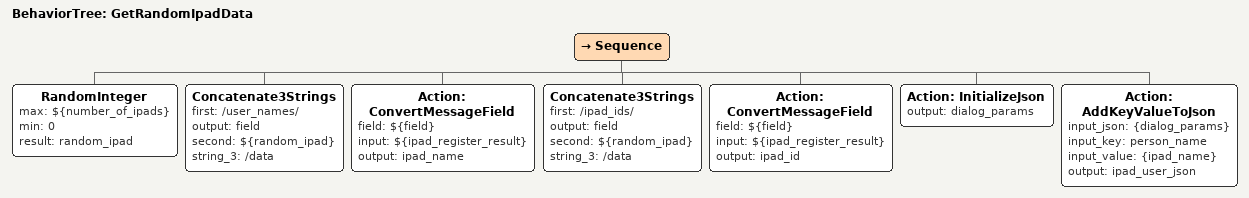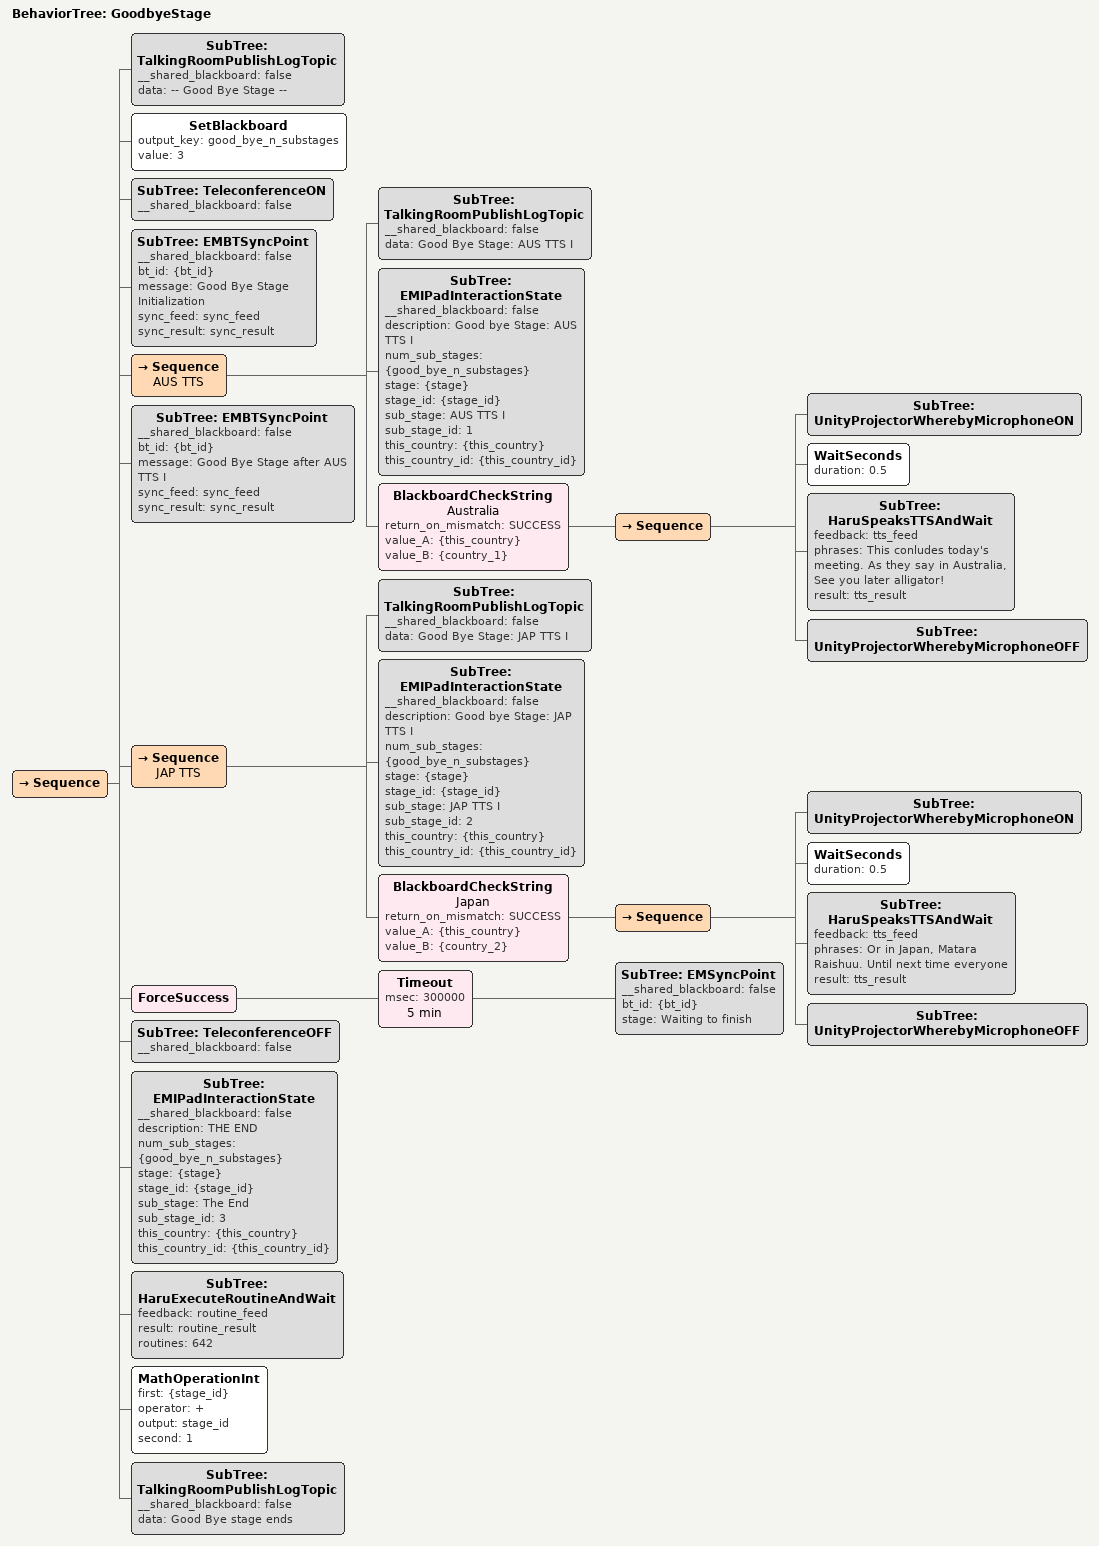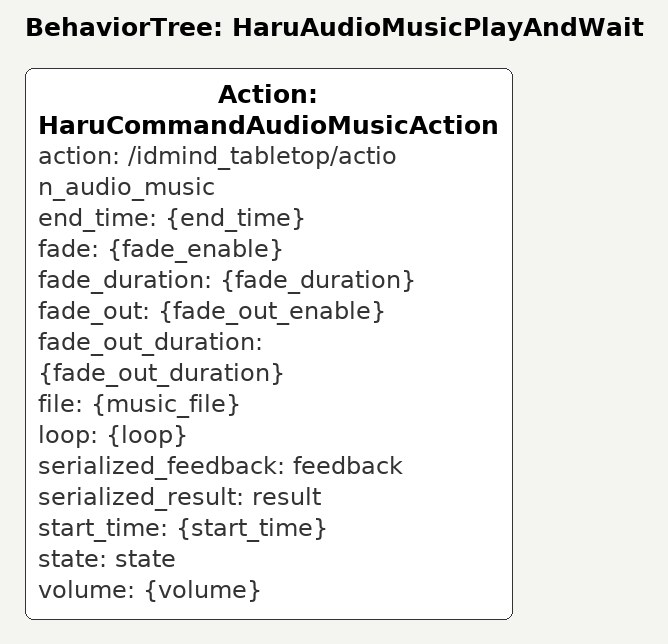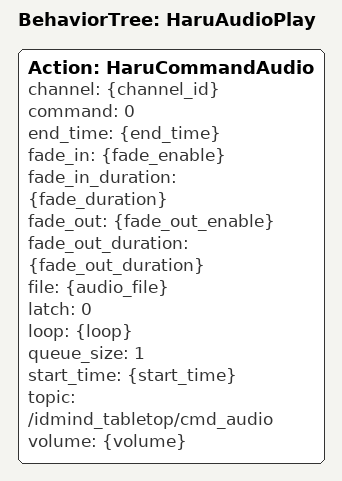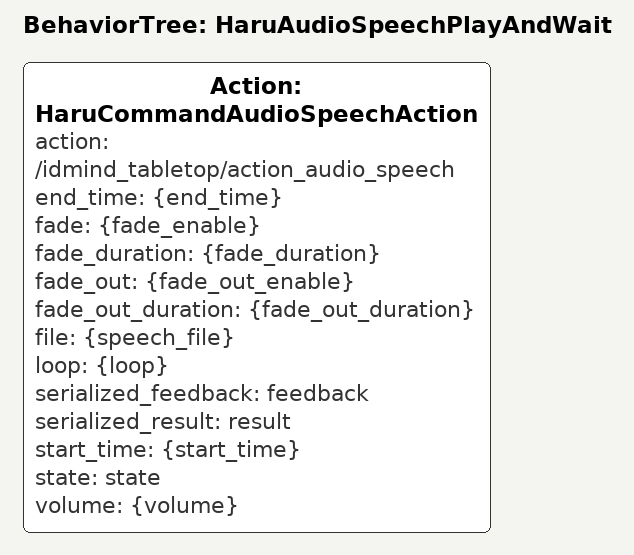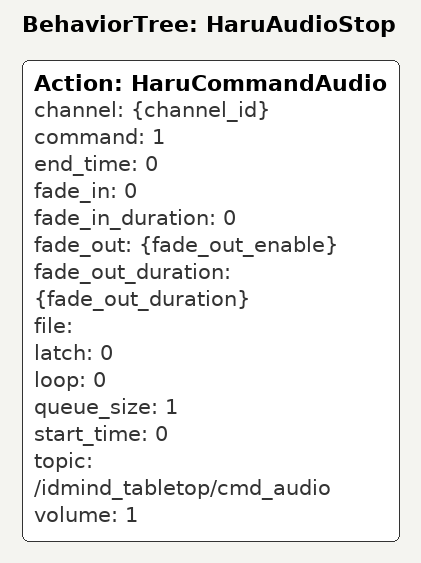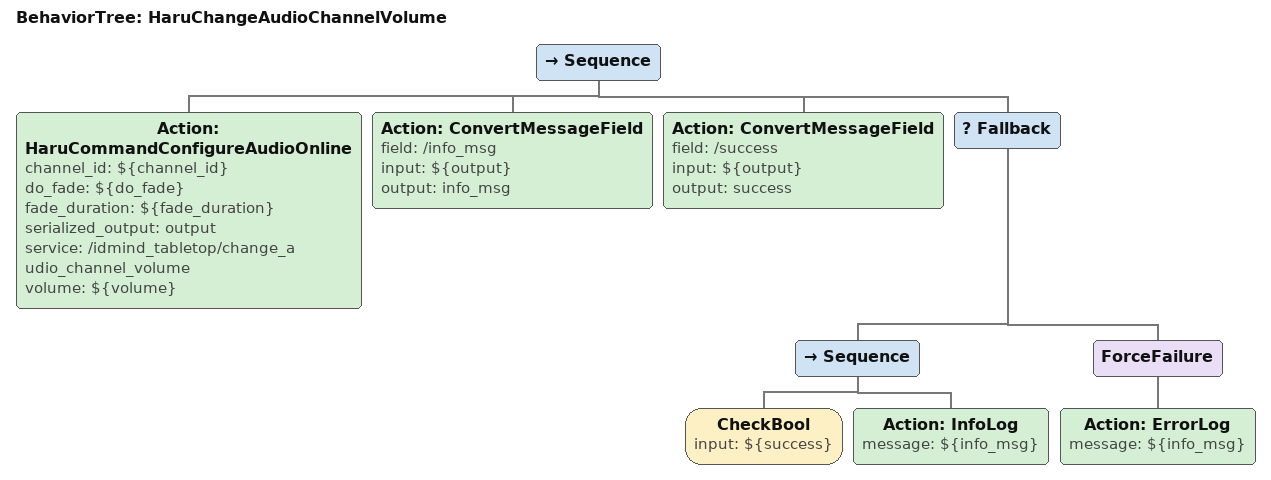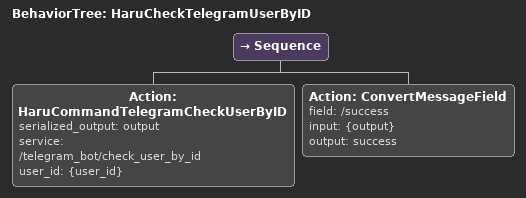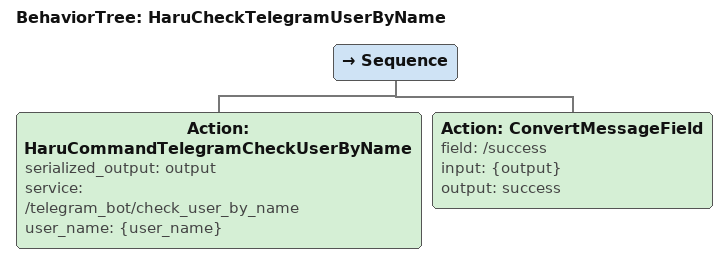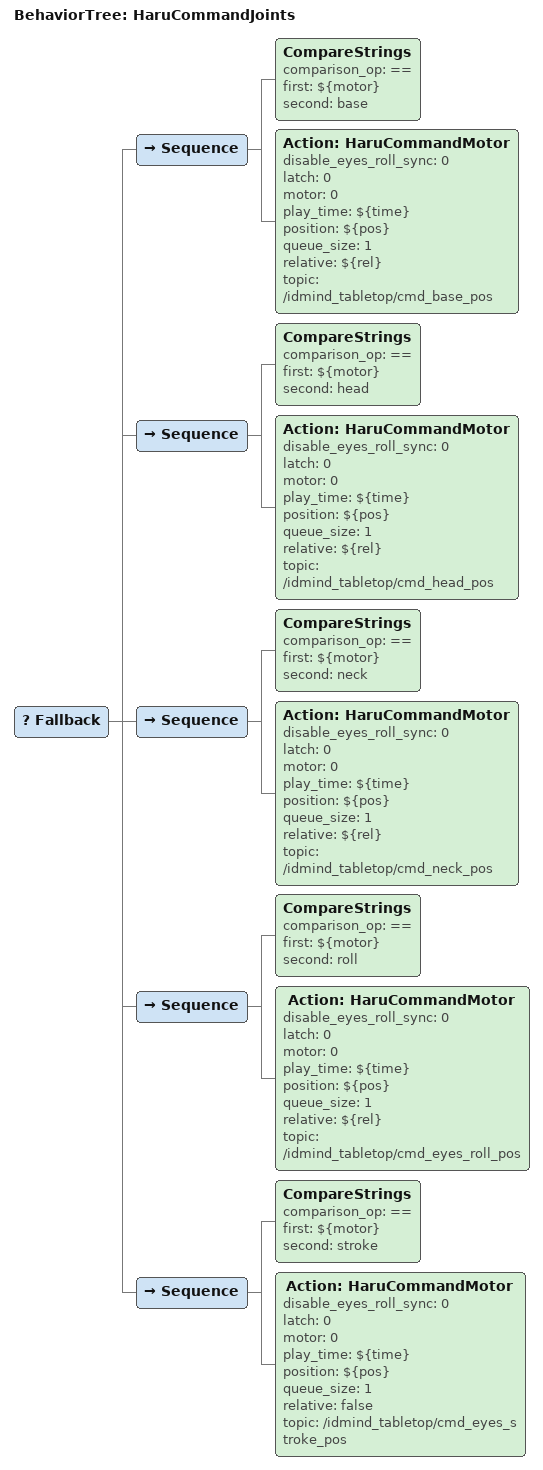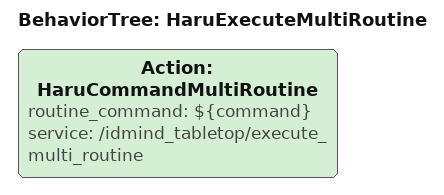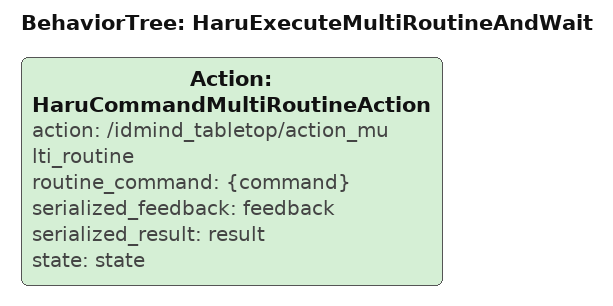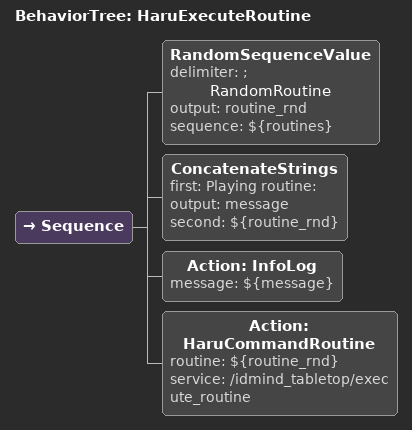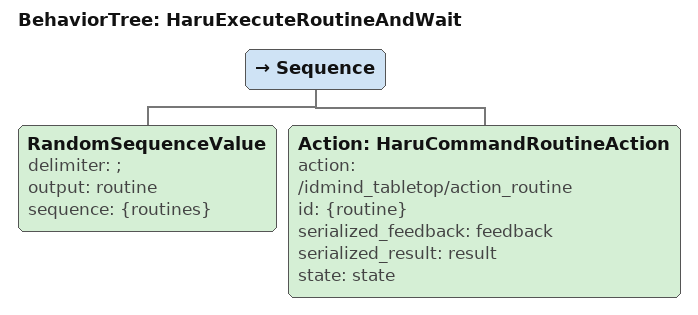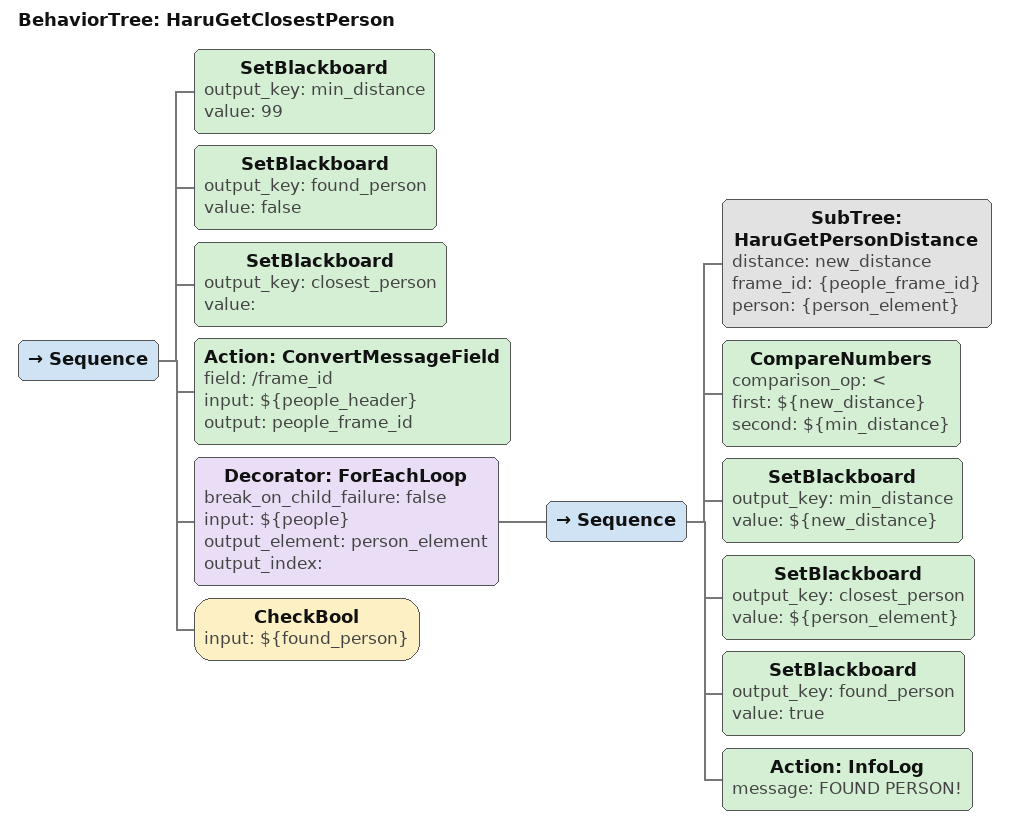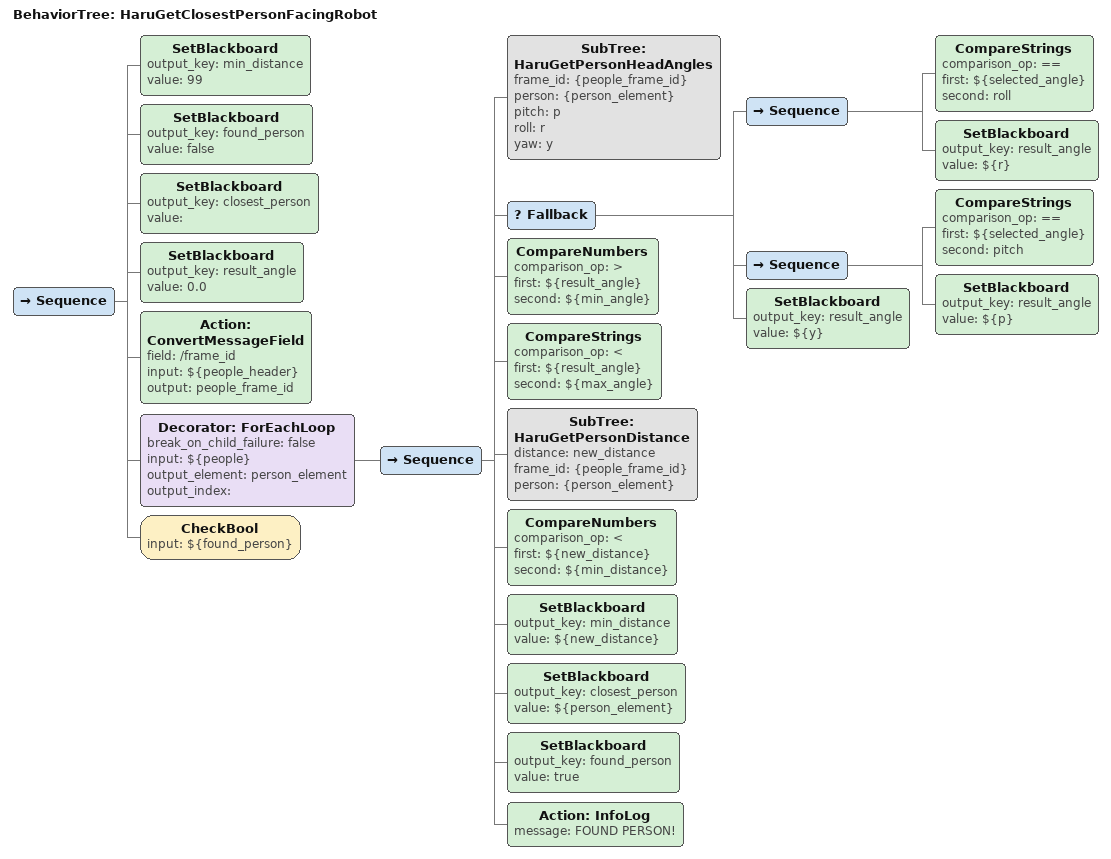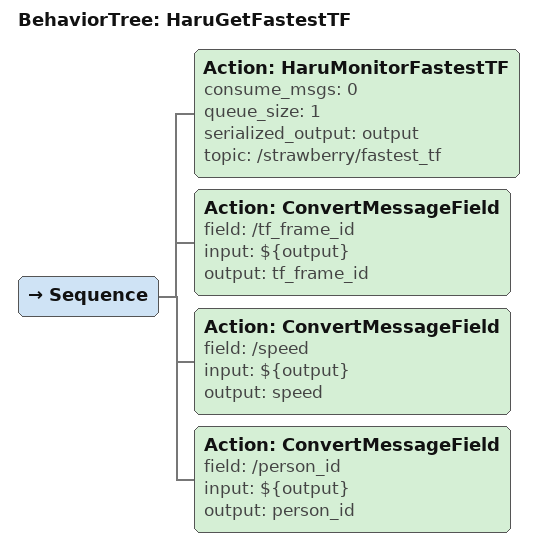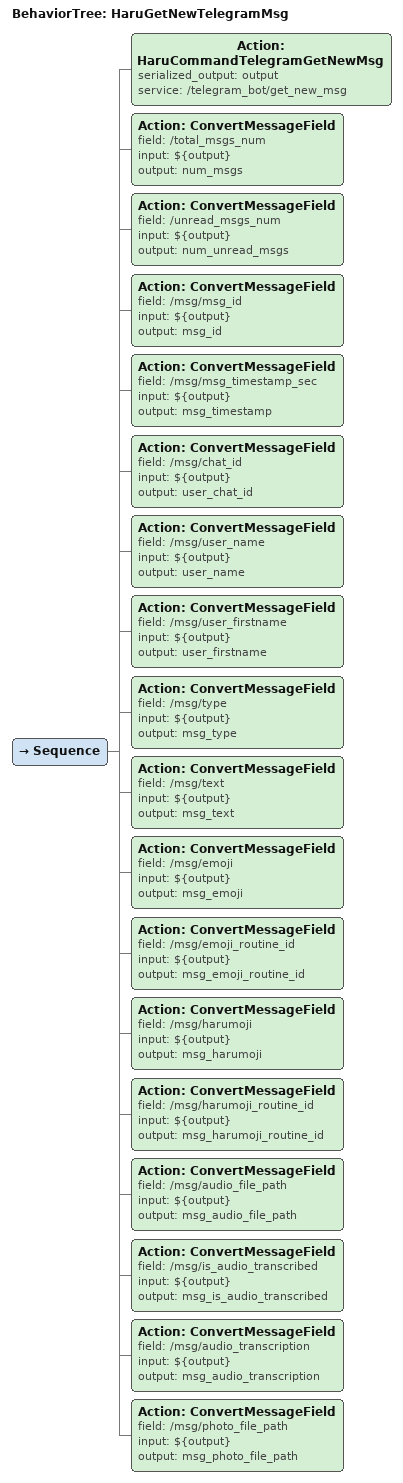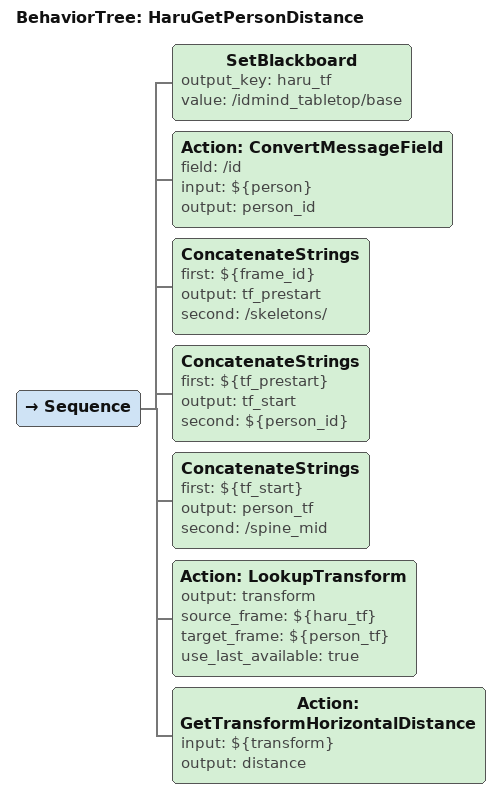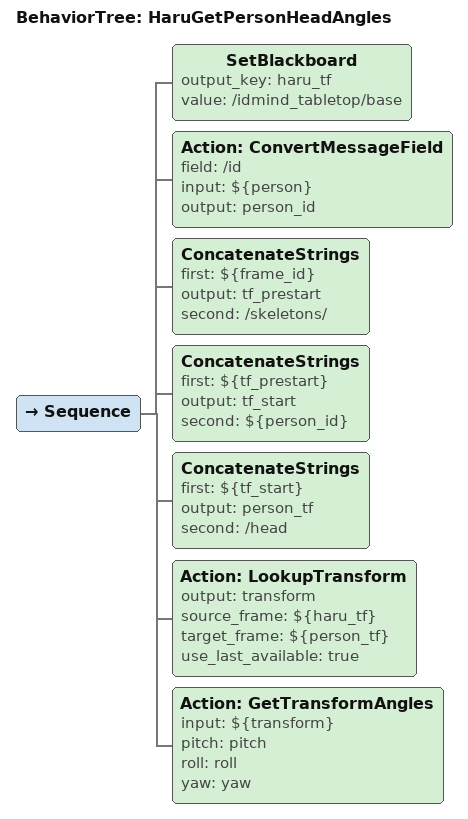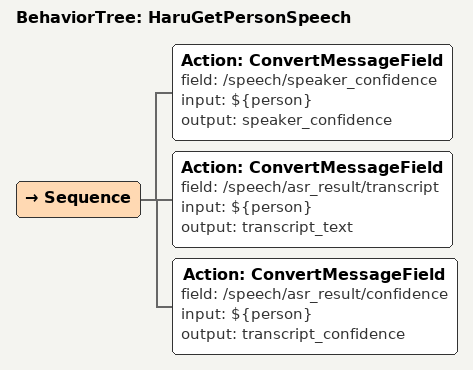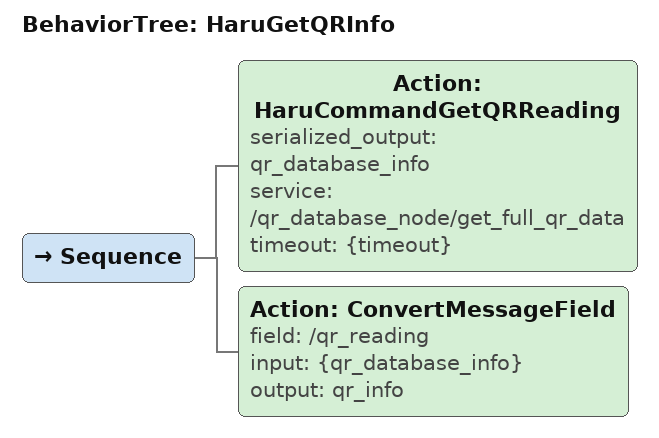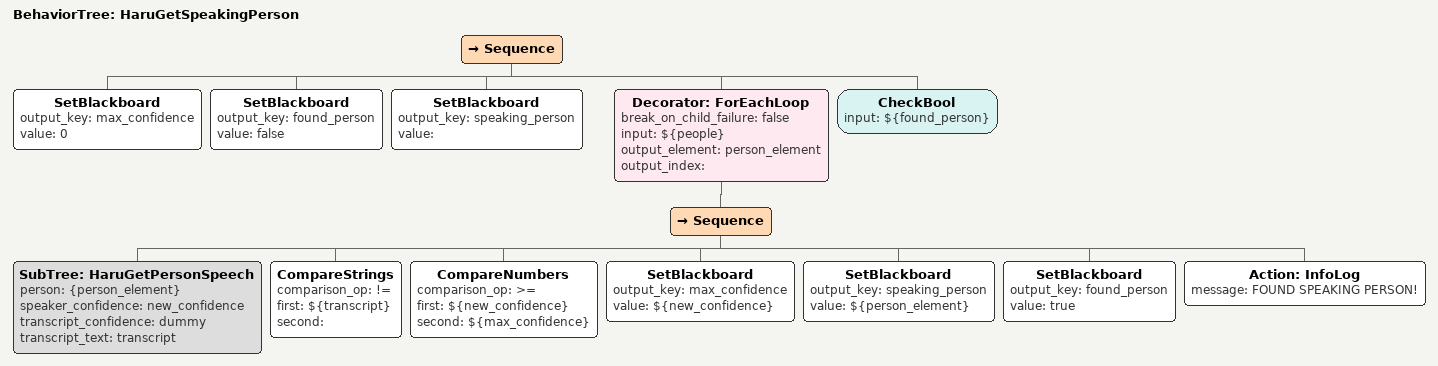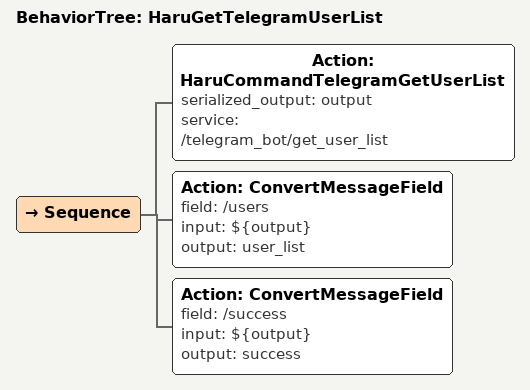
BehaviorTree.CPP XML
<BehaviorTree ID="GetRandomIpadData">
    <Sequence>
        <RandomInteger max="${number_of_ipads}" min="0" result="random_ipad"/>
        <Concatenate3Strings first="/user_names/" output="field" second="${random_ipad}" string_3="/data"/>
        <Action ID="ConvertMessageField" field="${field}" input="${ipad_register_result}" output="ipad_name"/>
        <Concatenate3Strings first="/ipad_ids/" output="field" second="${random_ipad}" string_3="/data"/>
        <Action ID="ConvertMessageField" field="${field}" input="${ipad_register_result}" output="ipad_id"/>
        <Action ID="InitializeJson" output="dialog_params"/>
        <Action ID="AddKeyValueToJson" input_json="{dialog_params}" input_key="person_name" input_value="{ipad_name}" output="ipad_user_json"/>
    </Sequence>
</BehaviorTree>

<BehaviorTree ID="GoodbyeStage">
    <Sequence>
        <SubTree ID="TalkingRoomPublishLogTopic" __shared_blackboard="false" data="-- Good Bye Stage --"/>
        <SetBlackboard output_key="good_bye_n_substages" value="3"/>
        <SubTree ID="TeleconferenceON" __shared_blackboard="false"/>
        <SubTree ID="EMBTSyncPoint" __shared_blackboard="false" bt_id="{bt_id}" message="Good Bye Stage Initialization" sync_feed="sync_feed" sync_result="sync_result"/>
        <Sequence name="AUS TTS">
            <SubTree ID="TalkingRoomPublishLogTopic" __shared_blackboard="false" data="Good Bye Stage: AUS TTS I"/>
            <SubTree ID="EMIPadInteractionState" __shared_blackboard="false" description="Good bye Stage: AUS TTS I" num_sub_stages="{good_bye_n_substages}" stage="{stage}" stage_id="{stage_id}" sub_stage="AUS TTS I" sub_stage_id="1" this_country="{this_country}" this_country_id="{this_country_id}"/>
            <BlackboardCheckString name="Australia" return_on_mismatch="SUCCESS" value_A="{this_country}" value_B="{country_1}">
                <Sequence>
                    <SubTree ID="UnityProjectorWherebyMicrophoneON"/>
                    <WaitSeconds duration="0.5"/>
                    <SubTree ID="HaruSpeaksTTSAndWait" feedback="tts_feed" phrases="This conludes today's meeting. As they say in Australia, See you later alligator!" result="tts_result"/>
                    <SubTree ID="UnityProjectorWherebyMicrophoneOFF"/>
                </Sequence>
            </BlackboardCheckString>
        </Sequence>
        <SubTree ID="EMBTSyncPoint" __shared_blackboard="false" bt_id="{bt_id}" message="Good Bye Stage after AUS TTS I" sync_feed="sync_feed" sync_result="sync_result"/>
        <Sequence name="JAP TTS">
            <SubTree ID="TalkingRoomPublishLogTopic" __shared_blackboard="false" data="Good Bye Stage: JAP TTS I"/>
            <SubTree ID="EMIPadInteractionState" __shared_blackboard="false" description="Good bye Stage: JAP TTS I" num_sub_stages="{good_bye_n_substages}" stage="{stage}" stage_id="{stage_id}" sub_stage="JAP TTS I" sub_stage_id="2" this_country="{this_country}" this_country_id="{this_country_id}"/>
            <BlackboardCheckString name="Japan" return_on_mismatch="SUCCESS" value_A="{this_country}" value_B="{country_2}">
                <Sequence>
                    <SubTree ID="UnityProjectorWherebyMicrophoneON"/>
                    <WaitSeconds duration="0.5"/>
                    <SubTree ID="HaruSpeaksTTSAndWait" feedback="tts_feed" phrases="Or in Japan, Matara Raishuu. Until next time everyone" result="tts_result"/>
                    <SubTree ID="UnityProjectorWherebyMicrophoneOFF"/>
                </Sequence>
            </BlackboardCheckString>
        </Sequence>
        <ForceSuccess>
            <Timeout msec="300000" name="5 min">
                <SubTree ID="EMSyncPoint" __shared_blackboard="false" bt_id="{bt_id}" stage="Waiting to finish"/>
            </Timeout>
        </ForceSuccess>
        <SubTree ID="TeleconferenceOFF" __shared_blackboard="false"/>
        <SubTree ID="EMIPadInteractionState" __shared_blackboard="false" description="THE END" num_sub_stages="{good_bye_n_substages}" stage="{stage}" stage_id="{stage_id}" sub_stage="The End" sub_stage_id="3" this_country="{this_country}" this_country_id="{this_country_id}"/>
        <SubTree ID="HaruExecuteRoutineAndWait" feedback="routine_feed" result="routine_result" routines="642"/>
        <MathOperationInt first="{stage_id}" operator="+" output="stage_id" second="1"/>
        <SubTree ID="TalkingRoomPublishLogTopic" __shared_blackboard="false" data="Good Bye stage ends"/>
    </Sequence>
</BehaviorTree>

<BehaviorTree ID="HaruAudioMusicPlayAndWait">
    <Action ID="HaruCommandAudioMusicAction" action="/idmind_tabletop/action_audio_music" end_time="{end_time}" fade="{fade_enable}" fade_duration="{fade_duration}" fade_out="{fade_out_enable}" fade_out_duration="{fade_out_duration}" file="{music_file}" loop="{loop}" serialized_feedback="feedback" serialized_result="result" start_time="{start_time}" state="state" volume="{volume}"/>
</BehaviorTree>

<BehaviorTree ID="HaruAudioPlay">
    <Action ID="HaruCommandAudio" channel="{channel_id}" command="0" end_time="{end_time}" fade_in="{fade_enable}" fade_in_duration="{fade_duration}" fade_out="{fade_out_enable}" fade_out_duration="{fade_out_duration}" file="{audio_file}" latch="0" loop="{loop}" queue_size="1" start_time="{start_time}" topic="/idmind_tabletop/cmd_audio" volume="{volume}"/>
</BehaviorTree>

<BehaviorTree ID="HaruAudioSpeechPlayAndWait">
    <Action ID="HaruCommandAudioSpeechAction" action="/idmind_tabletop/action_audio_speech" end_time="{end_time}" fade="{fade_enable}" fade_duration="{fade_duration}" fade_out="{fade_out_enable}" fade_out_duration="{fade_out_duration}" file="{speech_file}" loop="{loop}" serialized_feedback="feedback" serialized_result="result" start_time="{start_time}" state="state" volume="{volume}"/>
</BehaviorTree>

<BehaviorTree ID="HaruAudioStop">
    <Action ID="HaruCommandAudio" channel="{channel_id}" command="1" end_time="0" fade_in="0" fade_in_duration="0" fade_out="{fade_out_enable}" fade_out_duration="{fade_out_duration}" file="" latch="0" loop="0" queue_size="1" start_time="0" topic="/idmind_tabletop/cmd_audio" volume="1"/>
</BehaviorTree>

<BehaviorTree ID="HaruChangeAudioChannelVolume">
    <Sequence>
        <Action ID="HaruCommandConfigureAudioOnline" channel_id="${channel_id}" do_fade="${do_fade}" fade_duration="${fade_duration}" serialized_output="output" service="/idmind_tabletop/change_audio_channel_volume" volume="${volume}"/>
        <Action ID="ConvertMessageField" field="/info_msg" input="${output}" output="info_msg"/>
        <Action ID="ConvertMessageField" field="/success" input="${output}" output="success"/>
        <Fallback>
            <Sequence>
                <CheckBool input="${success}"/>
                <Action ID="InfoLog" message="${info_msg}"/>
            </Sequence>
            <ForceFailure>
                <Action ID="ErrorLog" message="${info_msg}"/>
            </ForceFailure>
        </Fallback>
    </Sequence>
</BehaviorTree>

<BehaviorTree ID="HaruCheckTelegramUserByID">
    <Sequence>
        <Action ID="HaruCommandTelegramCheckUserByID" serialized_output="output" service="/telegram_bot/check_user_by_id" user_id="{user_id}"/>
        <Action ID="ConvertMessageField" field="/success" input="{output}" output="success"/>
    </Sequence>
</BehaviorTree>

<BehaviorTree ID="HaruCheckTelegramUserByName">
    <Sequence>
        <Action ID="HaruCommandTelegramCheckUserByName" serialized_output="output" service="/telegram_bot/check_user_by_name" user_name="{user_name}"/>
        <Action ID="ConvertMessageField" field="/success" input="{output}" output="success"/>
    </Sequence>
</BehaviorTree>

<BehaviorTree ID="HaruCommandJoints">
    <Fallback>
        <Sequence>
            <CompareStrings comparison_op="==" first="${motor}" second="base"/>
            <Action ID="HaruCommandMotor" disable_eyes_roll_sync="0" latch="0" motor="0" play_time="${time}" position="${pos}" queue_size="1" relative="${rel}" topic="/idmind_tabletop/cmd_base_pos"/>
        </Sequence>
        <Sequence>
            <CompareStrings comparison_op="==" first="${motor}" second="head"/>
            <Action ID="HaruCommandMotor" disable_eyes_roll_sync="0" latch="0" motor="0" play_time="${time}" position="${pos}" queue_size="1" relative="${rel}" topic="/idmind_tabletop/cmd_head_pos"/>
        </Sequence>
        <Sequence>
            <CompareStrings comparison_op="==" first="${motor}" second="neck"/>
            <Action ID="HaruCommandMotor" disable_eyes_roll_sync="0" latch="0" motor="0" play_time="${time}" position="${pos}" queue_size="1" relative="${rel}" topic="/idmind_tabletop/cmd_neck_pos"/>
        </Sequence>
        <Sequence>
            <CompareStrings comparison_op="==" first="${motor}" second="roll"/>
            <Action ID="HaruCommandMotor" disable_eyes_roll_sync="0" latch="0" motor="0" play_time="${time}" position="${pos}" queue_size="1" relative="${rel}" topic="/idmind_tabletop/cmd_eyes_roll_pos"/>
        </Sequence>
        <Sequence>
            <CompareStrings comparison_op="==" first="${motor}" second="stroke"/>
            <Action ID="HaruCommandMotor" disable_eyes_roll_sync="0" latch="0" motor="0" play_time="${time}" position="${pos}" queue_size="1" relative="false" topic="/idmind_tabletop/cmd_eyes_stroke_pos"/>
        </Sequence>
    </Fallback>
</BehaviorTree>

<BehaviorTree ID="HaruExecuteMultiRoutine">
    <Action ID="HaruCommandMultiRoutine" routine_command="${command}" service="/idmind_tabletop/execute_multi_routine"/>
</BehaviorTree>

<BehaviorTree ID="HaruExecuteMultiRoutineAndWait">
    <Action ID="HaruCommandMultiRoutineAction" action="/idmind_tabletop/action_multi_routine" routine_command="{command}" serialized_feedback="feedback" serialized_result="result" state="state"/>
</BehaviorTree>

<BehaviorTree ID="HaruExecuteRoutine">
    <Sequence>
        <RandomSequenceValue delimiter=";" name="RandomRoutine" output="routine_rnd" sequence="${routines}"/>
        <ConcatenateStrings first="Playing routine: " output="message" second="${routine_rnd}"/>
        <Action ID="InfoLog" message="${message}"/>
        <Action ID="HaruCommandRoutine" routine="${routine_rnd}" service="/idmind_tabletop/execute_routine"/>
    </Sequence>
</BehaviorTree>

<BehaviorTree ID="HaruExecuteRoutineAndWait">
    <Sequence>
        <RandomSequenceValue delimiter=";" output="routine" sequence="{routines}"/>
        <Action ID="HaruCommandRoutineAction" action="/idmind_tabletop/action_routine" id="{routine}" serialized_feedback="feedback" serialized_result="result" state="state"/>
    </Sequence>
</BehaviorTree>

<BehaviorTree ID="HaruGetClosestPerson">
    <Sequence>
        <SetBlackboard output_key="min_distance" value="99"/>
        <SetBlackboard output_key="found_person" value="false"/>
        <SetBlackboard output_key="closest_person" value=""/>
        <Action ID="ConvertMessageField" field="/frame_id" input="${people_header}" output="people_frame_id"/>
        <Decorator ID="ForEachLoop" break_on_child_failure="false" input="${people}" output_element="person_element" output_index="">
            <Sequence>
                <SubTree ID="HaruGetPersonDistance" distance="new_distance" frame_id="{people_frame_id}" person="{person_element}"/>
                <CompareNumbers comparison_op="&lt;" first="${new_distance}" second="${min_distance}"/>
                <SetBlackboard output_key="min_distance" value="${new_distance}"/>
                <SetBlackboard output_key="closest_person" value="${person_element}"/>
                <SetBlackboard output_key="found_person" value="true"/>
                <Action ID="InfoLog" message="FOUND PERSON!"/>
            </Sequence>
        </Decorator>
        <CheckBool input="${found_person}"/>
    </Sequence>
</BehaviorTree>

<BehaviorTree ID="HaruGetClosestPersonFacingRobot">
    <Sequence>
        <SetBlackboard output_key="min_distance" value="99"/>
        <SetBlackboard output_key="found_person" value="false"/>
        <SetBlackboard output_key="closest_person" value=""/>
        <SetBlackboard output_key="result_angle" value="0.0"/>
        <Action ID="ConvertMessageField" field="/frame_id" input="${people_header}" output="people_frame_id"/>
        <Decorator ID="ForEachLoop" break_on_child_failure="false" input="${people}" output_element="person_element" output_index="">
            <Sequence>
                <SubTree ID="HaruGetPersonHeadAngles" frame_id="{people_frame_id}" person="{person_element}" pitch="p" roll="r" yaw="y"/>
                <Fallback>
                    <Sequence>
                        <CompareStrings comparison_op="==" first="${selected_angle}" second="roll"/>
                        <SetBlackboard output_key="result_angle" value="${r}"/>
                    </Sequence>
                    <Sequence>
                        <CompareStrings comparison_op="==" first="${selected_angle}" second="pitch"/>
                        <SetBlackboard output_key="result_angle" value="${p}"/>
                    </Sequence>
                    <SetBlackboard output_key="result_angle" value="${y}"/>
                </Fallback>
                <CompareNumbers comparison_op=">" first="${result_angle}" second="${min_angle}"/>
                <CompareStrings comparison_op="&lt;" first="${result_angle}" second="${max_angle}"/>
                <SubTree ID="HaruGetPersonDistance" distance="new_distance" frame_id="{people_frame_id}" person="{person_element}"/>
                <CompareNumbers comparison_op="&lt;" first="${new_distance}" second="${min_distance}"/>
                <SetBlackboard output_key="min_distance" value="${new_distance}"/>
                <SetBlackboard output_key="closest_person" value="${person_element}"/>
                <SetBlackboard output_key="found_person" value="true"/>
                <Action ID="InfoLog" message="FOUND PERSON!"/>
            </Sequence>
        </Decorator>
        <CheckBool input="${found_person}"/>
    </Sequence>
</BehaviorTree>

<BehaviorTree ID="HaruGetFastestTF">
    <Sequence>
        <Action ID="HaruMonitorFastestTF" consume_msgs="0" queue_size="1" serialized_output="output" topic="/strawberry/fastest_tf"/>
        <Action ID="ConvertMessageField" field="/tf_frame_id" input="${output}" output="tf_frame_id"/>
        <Action ID="ConvertMessageField" field="/speed" input="${output}" output="speed"/>
        <Action ID="ConvertMessageField" field="/person_id" input="${output}" output="person_id"/>
    </Sequence>
</BehaviorTree>

<BehaviorTree ID="HaruGetNewTelegramMsg">
    <Sequence>
        <Action ID="HaruCommandTelegramGetNewMsg" serialized_output="output" service="/telegram_bot/get_new_msg"/>
        <Action ID="ConvertMessageField" field="/total_msgs_num" input="${output}" output="num_msgs"/>
        <Action ID="ConvertMessageField" field="/unread_msgs_num" input="${output}" output="num_unread_msgs"/>
        <Action ID="ConvertMessageField" field="/msg/msg_id" input="${output}" output="msg_id"/>
        <Action ID="ConvertMessageField" field="/msg/msg_timestamp_sec" input="${output}" output="msg_timestamp"/>
        <Action ID="ConvertMessageField" field="/msg/chat_id" input="${output}" output="user_chat_id"/>
        <Action ID="ConvertMessageField" field="/msg/user_name" input="${output}" output="user_name"/>
        <Action ID="ConvertMessageField" field="/msg/user_firstname" input="${output}" output="user_firstname"/>
        <Action ID="ConvertMessageField" field="/msg/type" input="${output}" output="msg_type"/>
        <Action ID="ConvertMessageField" field="/msg/text" input="${output}" output="msg_text"/>
        <Action ID="ConvertMessageField" field="/msg/emoji" input="${output}" output="msg_emoji"/>
        <Action ID="ConvertMessageField" field="/msg/emoji_routine_id" input="${output}" output="msg_emoji_routine_id"/>
        <Action ID="ConvertMessageField" field="/msg/harumoji" input="${output}" output="msg_harumoji"/>
        <Action ID="ConvertMessageField" field="/msg/harumoji_routine_id" input="${output}" output="msg_harumoji_routine_id"/>
        <Action ID="ConvertMessageField" field="/msg/audio_file_path" input="${output}" output="msg_audio_file_path"/>
        <Action ID="ConvertMessageField" field="/msg/is_audio_transcribed" input="${output}" output="msg_is_audio_transcribed"/>
        <Action ID="ConvertMessageField" field="/msg/audio_transcription" input="${output}" output="msg_audio_transcription"/>
        <Action ID="ConvertMessageField" field="/msg/photo_file_path" input="${output}" output="msg_photo_file_path"/>
    </Sequence>
</BehaviorTree>

<BehaviorTree ID="HaruGetPersonDistance">
    <Sequence>
        <SetBlackboard output_key="haru_tf" value="/idmind_tabletop/base"/>
        <Action ID="ConvertMessageField" field="/id" input="${person}" output="person_id"/>
        <ConcatenateStrings first="${frame_id}" output="tf_prestart" second="/skeletons/"/>
        <ConcatenateStrings first="${tf_prestart}" output="tf_start" second="${person_id}"/>
        <ConcatenateStrings first="${tf_start}" output="person_tf" second="/spine_mid"/>
        <Action ID="LookupTransform" output="transform" source_frame="${haru_tf}" target_frame="${person_tf}" use_last_available="true"/>
        <Action ID="GetTransformHorizontalDistance" input="${transform}" output="distance"/>
    </Sequence>
</BehaviorTree>

<BehaviorTree ID="HaruGetPersonHeadAngles">
    <Sequence>
        <SetBlackboard output_key="haru_tf" value="/idmind_tabletop/base"/>
        <Action ID="ConvertMessageField" field="/id" input="${person}" output="person_id"/>
        <ConcatenateStrings first="${frame_id}" output="tf_prestart" second="/skeletons/"/>
        <ConcatenateStrings first="${tf_prestart}" output="tf_start" second="${person_id}"/>
        <ConcatenateStrings first="${tf_start}" output="person_tf" second="/head"/>
        <Action ID="LookupTransform" output="transform" source_frame="${haru_tf}" target_frame="${person_tf}" use_last_available="true"/>
        <Action ID="GetTransformAngles" input="${transform}" pitch="pitch" roll="roll" yaw="yaw"/>
    </Sequence>
</BehaviorTree>

<BehaviorTree ID="HaruGetPersonSpeech">
    <Sequence>
        <Action ID="ConvertMessageField" field="/speech/speaker_confidence" input="${person}" output="speaker_confidence"/>
        <Action ID="ConvertMessageField" field="/speech/asr_result/transcript" input="${person}" output="transcript_text"/>
        <Action ID="ConvertMessageField" field="/speech/asr_result/confidence" input="${person}" output="transcript_confidence"/>
    </Sequence>
</BehaviorTree>

<BehaviorTree ID="HaruGetQRInfo">
    <Sequence>
        <Action ID="HaruCommandGetQRReading" serialized_output="qr_database_info" service="/qr_database_node/get_full_qr_data" timeout="{timeout}"/>
        <Action ID="ConvertMessageField" field="/qr_reading" input="{qr_database_info}" output="qr_info"/>
    </Sequence>
</BehaviorTree>

<BehaviorTree ID="HaruGetSpeakingPerson">
    <Sequence>
        <SetBlackboard output_key="max_confidence" value="0"/>
        <SetBlackboard output_key="found_person" value="false"/>
        <SetBlackboard output_key="speaking_person" value=""/>
        <Decorator ID="ForEachLoop" break_on_child_failure="false" input="${people}" output_element="person_element" output_index="">
            <Sequence>
                <SubTree ID="HaruGetPersonSpeech" person="{person_element}" speaker_confidence="new_confidence" transcript_confidence="dummy" transcript_text="transcript"/>
                <CompareStrings comparison_op="!=" first="${transcript}" second=""/>
                <CompareNumbers comparison_op=">=" first="${new_confidence}" second="${max_confidence}"/>
                <SetBlackboard output_key="max_confidence" value="${new_confidence}"/>
                <SetBlackboard output_key="speaking_person" value="${person_element}"/>
                <SetBlackboard output_key="found_person" value="true"/>
                <Action ID="InfoLog" message="FOUND SPEAKING PERSON!"/>
            </Sequence>
        </Decorator>
        <CheckBool input="${found_person}"/>
    </Sequence>
</BehaviorTree>

<BehaviorTree ID="HaruGetTelegramUserList">
    <Sequence>
        <Action ID="HaruCommandTelegramGetUserList" serialized_output="output" service="/telegram_bot/get_user_list"/>
        <Action ID="ConvertMessageField" field="/users" input="${output}" output="user_list"/>
        <Action ID="ConvertMessageField" field="/success" input="${output}" output="success"/>
    </Sequence>
</BehaviorTree>
